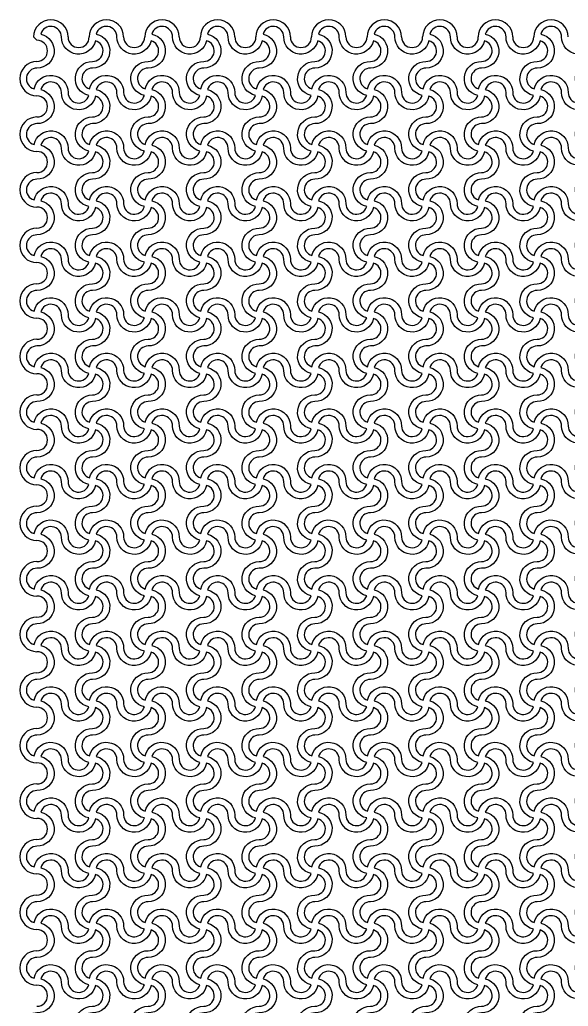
# Model space of a CAD drawing. Header units: millimetres. Extents: x 24 to 345, y 12 to 201.
# Drawn here: x 24.26 to 28.21, y 18.61 to 25.71 of the extents above; entities that cross this region are included whole.
import ezdxf

# ---------------------------------------------------------------- set-up
doc = ezdxf.new("R2010")
doc.units = ezdxf.units.MM
doc.header["$MEASUREMENT"] = 0
doc.layers.add('5th metal (rf+ground)', color=240, linetype='Continuous')

msp = doc.modelspace()

# ---------------------------------------------------------------- linework, layer by layer
at = {"layer": '5th metal (rf+ground)'}
msp.add_line((24.35943, 25.59057), (24.38343, 25.56657), dxfattribs=at)
for points in [[(24.80446, 25.5636, -0.8959788), (24.55943, 25.59057, 0.8687853), (24.41039, 25.6116, -0.8959788), (24.38343, 25.36657, 0.8687853), (24.36239, 25.21754, -0.8959788), (24.60743, 25.19057, 0.8687853), (24.75646, 25.16954, -0.8959788), (24.78343, 25.41457, 0.8687853)], [(25.20446, 25.5636, -0.8959788), (24.95943, 25.59057, 0.8687853), (24.81039, 25.6116, -0.8959788), (24.78343, 25.36657, 0.8687853), (24.76239, 25.21754, -0.8959788), (25.00743, 25.19057, 0.8687853), (25.15646, 25.16954, -0.8959788), (25.18343, 25.41457, 0.8687853)], [(25.60446, 25.5636, -0.8959788), (25.35943, 25.59057, 0.8687853), (25.21039, 25.6116, -0.8959788), (25.18343, 25.36657, 0.8687853), (25.16239, 25.21754, -0.8959788), (25.40743, 25.19057, 0.8687853), (25.55646, 25.16954, -0.8959788), (25.58343, 25.41457, 0.8687853)], [(26.00446, 25.5636, -0.8959788), (25.75943, 25.59057, 0.8687853), (25.61039, 25.6116, -0.8959788), (25.58343, 25.36657, 0.8687853), (25.56239, 25.21754, -0.8959788), (25.80743, 25.19057, 0.8687853), (25.95646, 25.16954, -0.8959788), (25.98343, 25.41457, 0.8687853)], [(26.40446, 25.5636, -0.8959788), (26.15943, 25.59057, 0.8687853), (26.01039, 25.6116, -0.8959788), (25.98343, 25.36657, 0.8687853), (25.96239, 25.21754, -0.8959788), (26.20743, 25.19057, 0.8687853), (26.35646, 25.16954, -0.8959788), (26.38343, 25.41457, 0.8687853)], [(26.80446, 25.5636, -0.8959788), (26.55943, 25.59057, 0.8687853), (26.41039, 25.6116, -0.8959788), (26.38343, 25.36657, 0.8687853), (26.36239, 25.21754, -0.8959788), (26.60743, 25.19057, 0.8687853), (26.75646, 25.16954, -0.8959788), (26.78343, 25.41457, 0.8687853)], [(27.20446, 25.5636, -0.8959788), (26.95943, 25.59057, 0.8687853), (26.81039, 25.6116, -0.8959788), (26.78343, 25.36657, 0.8687853), (26.76239, 25.21754, -0.8959788), (27.00743, 25.19057, 0.8687853), (27.15646, 25.16954, -0.8959788), (27.18343, 25.41457, 0.8687853)], [(27.60446, 25.5636, -0.8959788), (27.35943, 25.59057, 0.8687853), (27.21039, 25.6116, -0.8959788), (27.18343, 25.36657, 0.8687853), (27.16239, 25.21754, -0.8959788), (27.40743, 25.19057, 0.8687853), (27.55646, 25.16954, -0.8959788), (27.58343, 25.41457, 0.8687853)], [(28.00446, 25.5636, -0.8959788), (27.75943, 25.59057, 0.8687853), (27.61039, 25.6116, -0.8959788), (27.58343, 25.36657, 0.8687853), (27.56239, 25.21754, -0.8959788), (27.80743, 25.19057, 0.8687853), (27.95646, 25.16954, -0.8959788), (27.98343, 25.41457, 0.8687853)], [(28.40446, 25.5636, -0.8959788), (28.15943, 25.59057, 0.8687853), (28.01039, 25.6116, -0.8959788), (27.98343, 25.36657, 0.8687853), (27.96239, 25.21754, -0.8959788), (28.20743, 25.19057, 0.8687853), (28.35646, 25.16954, -0.8959788), (28.38343, 25.41457, 0.8687853)], [(24.80446, 25.1636, -0.8959788), (24.55943, 25.19057, 0.8687853), (24.41039, 25.2116, -0.8959788), (24.38343, 24.96657, 0.8687853), (24.36239, 24.81754, -0.8959788), (24.60743, 24.79057, 0.8687853), (24.75646, 24.76954, -0.8959788), (24.78343, 25.01457, 0.8687853)], [(25.20446, 25.1636, -0.8959788), (24.95943, 25.19057, 0.8687853), (24.81039, 25.2116, -0.8959788), (24.78343, 24.96657, 0.8687853), (24.76239, 24.81754, -0.8959788), (25.00743, 24.79057, 0.8687853), (25.15646, 24.76954, -0.8959788), (25.18343, 25.01457, 0.8687853)], [(25.60446, 25.1636, -0.8959788), (25.35943, 25.19057, 0.8687853), (25.21039, 25.2116, -0.8959788), (25.18343, 24.96657, 0.8687853), (25.16239, 24.81754, -0.8959788), (25.40743, 24.79057, 0.8687853), (25.55646, 24.76954, -0.8959788), (25.58343, 25.01457, 0.8687853)], [(26.00446, 25.1636, -0.8959788), (25.75943, 25.19057, 0.8687853), (25.61039, 25.2116, -0.8959788), (25.58343, 24.96657, 0.8687853), (25.56239, 24.81754, -0.8959788), (25.80743, 24.79057, 0.8687853), (25.95646, 24.76954, -0.8959788), (25.98343, 25.01457, 0.8687853)], [(26.40446, 25.1636, -0.8959788), (26.15943, 25.19057, 0.8687853), (26.01039, 25.2116, -0.8959788), (25.98343, 24.96657, 0.8687853), (25.96239, 24.81754, -0.8959788), (26.20743, 24.79057, 0.8687853), (26.35646, 24.76954, -0.8959788), (26.38343, 25.01457, 0.8687853)], [(26.80446, 25.1636, -0.8959788), (26.55943, 25.19057, 0.8687853), (26.41039, 25.2116, -0.8959788), (26.38343, 24.96657, 0.8687853), (26.36239, 24.81754, -0.8959788), (26.60743, 24.79057, 0.8687853), (26.75646, 24.76954, -0.8959788), (26.78343, 25.01457, 0.8687853)], [(27.20446, 25.1636, -0.8959788), (26.95943, 25.19057, 0.8687853), (26.81039, 25.2116, -0.8959788), (26.78343, 24.96657, 0.8687853), (26.76239, 24.81754, -0.8959788), (27.00743, 24.79057, 0.8687853), (27.15646, 24.76954, -0.8959788), (27.18343, 25.01457, 0.8687853)], [(27.60446, 25.1636, -0.8959788), (27.35943, 25.19057, 0.8687853), (27.21039, 25.2116, -0.8959788), (27.18343, 24.96657, 0.8687853), (27.16239, 24.81754, -0.8959788), (27.40743, 24.79057, 0.8687853), (27.55646, 24.76954, -0.8959788), (27.58343, 25.01457, 0.8687853)], [(28.00446, 25.1636, -0.8959788), (27.75943, 25.19057, 0.8687853), (27.61039, 25.2116, -0.8959788), (27.58343, 24.96657, 0.8687853), (27.56239, 24.81754, -0.8959788), (27.80743, 24.79057, 0.8687853), (27.95646, 24.76954, -0.8959788), (27.98343, 25.01457, 0.8687853)], [(28.40446, 25.1636, -0.8959788), (28.15943, 25.19057, 0.8687853), (28.01039, 25.2116, -0.8959788), (27.98343, 24.96657, 0.8687853), (27.96239, 24.81754, -0.8959788), (28.20743, 24.79057, 0.8687853), (28.35646, 24.76954, -0.8959788), (28.38343, 25.01457, 0.8687853)], [(24.80446, 24.7636, -0.8959788), (24.55943, 24.79057, 0.8687853), (24.41039, 24.8116, -0.8959788), (24.38343, 24.56657, 0.8687853), (24.36239, 24.41754, -0.8959788), (24.60743, 24.39057, 0.8687853), (24.75646, 24.36954, -0.8959788), (24.78343, 24.61457, 0.8687853)], [(25.20446, 24.7636, -0.8959788), (24.95943, 24.79057, 0.8687853), (24.81039, 24.8116, -0.8959788), (24.78343, 24.56657, 0.8687853), (24.76239, 24.41754, -0.8959788), (25.00743, 24.39057, 0.8687853), (25.15646, 24.36954, -0.8959788), (25.18343, 24.61457, 0.8687853)], [(25.60446, 24.7636, -0.8959788), (25.35943, 24.79057, 0.8687853), (25.21039, 24.8116, -0.8959788), (25.18343, 24.56657, 0.8687853), (25.16239, 24.41754, -0.8959788), (25.40743, 24.39057, 0.8687853), (25.55646, 24.36954, -0.8959788), (25.58343, 24.61457, 0.8687853)], [(26.00446, 24.7636, -0.8959788), (25.75943, 24.79057, 0.8687853), (25.61039, 24.8116, -0.8959788), (25.58343, 24.56657, 0.8687853), (25.56239, 24.41754, -0.8959788), (25.80743, 24.39057, 0.8687853), (25.95646, 24.36954, -0.8959788), (25.98343, 24.61457, 0.8687853)], [(26.40446, 24.7636, -0.8959788), (26.15943, 24.79057, 0.8687853), (26.01039, 24.8116, -0.8959788), (25.98343, 24.56657, 0.8687853), (25.96239, 24.41754, -0.8959788), (26.20743, 24.39057, 0.8687853), (26.35646, 24.36954, -0.8959788), (26.38343, 24.61457, 0.8687853)], [(26.80446, 24.7636, -0.8959788), (26.55943, 24.79057, 0.8687853), (26.41039, 24.8116, -0.8959788), (26.38343, 24.56657, 0.8687853), (26.36239, 24.41754, -0.8959788), (26.60743, 24.39057, 0.8687853), (26.75646, 24.36954, -0.8959788), (26.78343, 24.61457, 0.8687853)], [(27.20446, 24.7636, -0.8959788), (26.95943, 24.79057, 0.8687853), (26.81039, 24.8116, -0.8959788), (26.78343, 24.56657, 0.8687853), (26.76239, 24.41754, -0.8959788), (27.00743, 24.39057, 0.8687853), (27.15646, 24.36954, -0.8959788), (27.18343, 24.61457, 0.8687853)], [(27.60446, 24.7636, -0.8959788), (27.35943, 24.79057, 0.8687853), (27.21039, 24.8116, -0.8959788), (27.18343, 24.56657, 0.8687853), (27.16239, 24.41754, -0.8959788), (27.40743, 24.39057, 0.8687853), (27.55646, 24.36954, -0.8959788), (27.58343, 24.61457, 0.8687853)], [(28.00446, 24.7636, -0.8959788), (27.75943, 24.79057, 0.8687853), (27.61039, 24.8116, -0.8959788), (27.58343, 24.56657, 0.8687853), (27.56239, 24.41754, -0.8959788), (27.80743, 24.39057, 0.8687853), (27.95646, 24.36954, -0.8959788), (27.98343, 24.61457, 0.8687853)], [(28.40446, 24.7636, -0.8959788), (28.15943, 24.79057, 0.8687853), (28.01039, 24.8116, -0.8959788), (27.98343, 24.56657, 0.8687853), (27.96239, 24.41754, -0.8959788), (28.20743, 24.39057, 0.8687853), (28.35646, 24.36954, -0.8959788), (28.38343, 24.61457, 0.8687853)], [(24.80446, 24.3636, -0.8959788), (24.55943, 24.39057, 0.8687853), (24.41039, 24.4116, -0.8959788), (24.38343, 24.16657, 0.8687853), (24.36239, 24.01754, -0.8959788), (24.60743, 23.99057, 0.8687853), (24.75646, 23.96954, -0.8959788), (24.78343, 24.21457, 0.8687853)], [(25.20446, 24.3636, -0.8959788), (24.95943, 24.39057, 0.8687853), (24.81039, 24.4116, -0.8959788), (24.78343, 24.16657, 0.8687853), (24.76239, 24.01754, -0.8959788), (25.00743, 23.99057, 0.8687853), (25.15646, 23.96954, -0.8959788), (25.18343, 24.21457, 0.8687853)], [(25.60446, 24.3636, -0.8959788), (25.35943, 24.39057, 0.8687853), (25.21039, 24.4116, -0.8959788), (25.18343, 24.16657, 0.8687853), (25.16239, 24.01754, -0.8959788), (25.40743, 23.99057, 0.8687853), (25.55646, 23.96954, -0.8959788), (25.58343, 24.21457, 0.8687853)], [(26.00446, 24.3636, -0.8959788), (25.75943, 24.39057, 0.8687853), (25.61039, 24.4116, -0.8959788), (25.58343, 24.16657, 0.8687853), (25.56239, 24.01754, -0.8959788), (25.80743, 23.99057, 0.8687853), (25.95646, 23.96954, -0.8959788), (25.98343, 24.21457, 0.8687853)], [(26.40446, 24.3636, -0.8959788), (26.15943, 24.39057, 0.8687853), (26.01039, 24.4116, -0.8959788), (25.98343, 24.16657, 0.8687853), (25.96239, 24.01754, -0.8959788), (26.20743, 23.99057, 0.8687853), (26.35646, 23.96954, -0.8959788), (26.38343, 24.21457, 0.8687853)], [(26.80446, 24.3636, -0.8959788), (26.55943, 24.39057, 0.8687853), (26.41039, 24.4116, -0.8959788), (26.38343, 24.16657, 0.8687853), (26.36239, 24.01754, -0.8959788), (26.60743, 23.99057, 0.8687853), (26.75646, 23.96954, -0.8959788), (26.78343, 24.21457, 0.8687853)], [(27.20446, 24.3636, -0.8959788), (26.95943, 24.39057, 0.8687853), (26.81039, 24.4116, -0.8959788), (26.78343, 24.16657, 0.8687853), (26.76239, 24.01754, -0.8959788), (27.00743, 23.99057, 0.8687853), (27.15646, 23.96954, -0.8959788), (27.18343, 24.21457, 0.8687853)], [(27.60446, 24.3636, -0.8959788), (27.35943, 24.39057, 0.8687853), (27.21039, 24.4116, -0.8959788), (27.18343, 24.16657, 0.8687853), (27.16239, 24.01754, -0.8959788), (27.40743, 23.99057, 0.8687853), (27.55646, 23.96954, -0.8959788), (27.58343, 24.21457, 0.8687853)], [(28.00446, 24.3636, -0.8959788), (27.75943, 24.39057, 0.8687853), (27.61039, 24.4116, -0.8959788), (27.58343, 24.16657, 0.8687853), (27.56239, 24.01754, -0.8959788), (27.80743, 23.99057, 0.8687853), (27.95646, 23.96954, -0.8959788), (27.98343, 24.21457, 0.8687853)], [(28.40446, 24.3636, -0.8959788), (28.15943, 24.39057, 0.8687853), (28.01039, 24.4116, -0.8959788), (27.98343, 24.16657, 0.8687853), (27.96239, 24.01754, -0.8959788), (28.20743, 23.99057, 0.8687853), (28.35646, 23.96954, -0.8959788), (28.38343, 24.21457, 0.8687853)], [(24.80446, 23.9636, -0.8959788), (24.55943, 23.99057, 0.8687853), (24.41039, 24.0116, -0.8959788), (24.38343, 23.76657, 0.8687853), (24.36239, 23.61754, -0.8959788), (24.60743, 23.59057, 0.8687853), (24.75646, 23.56954, -0.8959788), (24.78343, 23.81457, 0.8687853)], [(25.20446, 23.9636, -0.8959788), (24.95943, 23.99057, 0.8687853), (24.81039, 24.0116, -0.8959788), (24.78343, 23.76657, 0.8687853), (24.76239, 23.61754, -0.8959788), (25.00743, 23.59057, 0.8687853), (25.15646, 23.56954, -0.8959788), (25.18343, 23.81457, 0.8687853)], [(25.60446, 23.9636, -0.8959788), (25.35943, 23.99057, 0.8687853), (25.21039, 24.0116, -0.8959788), (25.18343, 23.76657, 0.8687853), (25.16239, 23.61754, -0.8959788), (25.40743, 23.59057, 0.8687853), (25.55646, 23.56954, -0.8959788), (25.58343, 23.81457, 0.8687853)], [(26.00446, 23.9636, -0.8959788), (25.75943, 23.99057, 0.8687853), (25.61039, 24.0116, -0.8959788), (25.58343, 23.76657, 0.8687853), (25.56239, 23.61754, -0.8959788), (25.80743, 23.59057, 0.8687853), (25.95646, 23.56954, -0.8959788), (25.98343, 23.81457, 0.8687853)], [(26.40446, 23.9636, -0.8959788), (26.15943, 23.99057, 0.8687853), (26.01039, 24.0116, -0.8959788), (25.98343, 23.76657, 0.8687853), (25.96239, 23.61754, -0.8959788), (26.20743, 23.59057, 0.8687853), (26.35646, 23.56954, -0.8959788), (26.38343, 23.81457, 0.8687853)], [(26.80446, 23.9636, -0.8959788), (26.55943, 23.99057, 0.8687853), (26.41039, 24.0116, -0.8959788), (26.38343, 23.76657, 0.8687853), (26.36239, 23.61754, -0.8959788), (26.60743, 23.59057, 0.8687853), (26.75646, 23.56954, -0.8959788), (26.78343, 23.81457, 0.8687853)], [(27.20446, 23.9636, -0.8959788), (26.95943, 23.99057, 0.8687853), (26.81039, 24.0116, -0.8959788), (26.78343, 23.76657, 0.8687853), (26.76239, 23.61754, -0.8959788), (27.00743, 23.59057, 0.8687853), (27.15646, 23.56954, -0.8959788), (27.18343, 23.81457, 0.8687853)], [(27.60446, 23.9636, -0.8959788), (27.35943, 23.99057, 0.8687853), (27.21039, 24.0116, -0.8959788), (27.18343, 23.76657, 0.8687853), (27.16239, 23.61754, -0.8959788), (27.40743, 23.59057, 0.8687853), (27.55646, 23.56954, -0.8959788), (27.58343, 23.81457, 0.8687853)], [(28.00446, 23.9636, -0.8959788), (27.75943, 23.99057, 0.8687853), (27.61039, 24.0116, -0.8959788), (27.58343, 23.76657, 0.8687853), (27.56239, 23.61754, -0.8959788), (27.80743, 23.59057, 0.8687853), (27.95646, 23.56954, -0.8959788), (27.98343, 23.81457, 0.8687853)], [(28.40446, 23.9636, -0.8959788), (28.15943, 23.99057, 0.8687853), (28.01039, 24.0116, -0.8959788), (27.98343, 23.76657, 0.8687853), (27.96239, 23.61754, -0.8959788), (28.20743, 23.59057, 0.8687853), (28.35646, 23.56954, -0.8959788), (28.38343, 23.81457, 0.8687853)], [(24.80446, 23.5636, -0.8959788), (24.55943, 23.59057, 0.8687853), (24.41039, 23.6116, -0.8959788), (24.38343, 23.36657, 0.8687853), (24.36239, 23.21754, -0.8959788), (24.60743, 23.19057, 0.8687853), (24.75646, 23.16954, -0.8959788), (24.78343, 23.41457, 0.8687853)], [(25.20446, 23.5636, -0.8959788), (24.95943, 23.59057, 0.8687853), (24.81039, 23.6116, -0.8959788), (24.78343, 23.36657, 0.8687853), (24.76239, 23.21754, -0.8959788), (25.00743, 23.19057, 0.8687853), (25.15646, 23.16954, -0.8959788), (25.18343, 23.41457, 0.8687853)], [(25.60446, 23.5636, -0.8959788), (25.35943, 23.59057, 0.8687853), (25.21039, 23.6116, -0.8959788), (25.18343, 23.36657, 0.8687853), (25.16239, 23.21754, -0.8959788), (25.40743, 23.19057, 0.8687853), (25.55646, 23.16954, -0.8959788), (25.58343, 23.41457, 0.8687853)], [(26.00446, 23.5636, -0.8959788), (25.75943, 23.59057, 0.8687853), (25.61039, 23.6116, -0.8959788), (25.58343, 23.36657, 0.8687853), (25.56239, 23.21754, -0.8959788), (25.80743, 23.19057, 0.8687853), (25.95646, 23.16954, -0.8959788), (25.98343, 23.41457, 0.8687853)], [(26.40446, 23.5636, -0.8959788), (26.15943, 23.59057, 0.8687853), (26.01039, 23.6116, -0.8959788), (25.98343, 23.36657, 0.8687853), (25.96239, 23.21754, -0.8959788), (26.20743, 23.19057, 0.8687853), (26.35646, 23.16954, -0.8959788), (26.38343, 23.41457, 0.8687853)], [(26.80446, 23.5636, -0.8959788), (26.55943, 23.59057, 0.8687853), (26.41039, 23.6116, -0.8959788), (26.38343, 23.36657, 0.8687853), (26.36239, 23.21754, -0.8959788), (26.60743, 23.19057, 0.8687853), (26.75646, 23.16954, -0.8959788), (26.78343, 23.41457, 0.8687853)], [(27.20446, 23.5636, -0.8959788), (26.95943, 23.59057, 0.8687853), (26.81039, 23.6116, -0.8959788), (26.78343, 23.36657, 0.8687853), (26.76239, 23.21754, -0.8959788), (27.00743, 23.19057, 0.8687853), (27.15646, 23.16954, -0.8959788), (27.18343, 23.41457, 0.8687853)], [(27.60446, 23.5636, -0.8959788), (27.35943, 23.59057, 0.8687853), (27.21039, 23.6116, -0.8959788), (27.18343, 23.36657, 0.8687853), (27.16239, 23.21754, -0.8959788), (27.40743, 23.19057, 0.8687853), (27.55646, 23.16954, -0.8959788), (27.58343, 23.41457, 0.8687853)], [(28.00446, 23.5636, -0.8959788), (27.75943, 23.59057, 0.8687853), (27.61039, 23.6116, -0.8959788), (27.58343, 23.36657, 0.8687853), (27.56239, 23.21754, -0.8959788), (27.80743, 23.19057, 0.8687853), (27.95646, 23.16954, -0.8959788), (27.98343, 23.41457, 0.8687853)], [(28.40446, 23.5636, -0.8959788), (28.15943, 23.59057, 0.8687853), (28.01039, 23.6116, -0.8959788), (27.98343, 23.36657, 0.8687853), (27.96239, 23.21754, -0.8959788), (28.20743, 23.19057, 0.8687853), (28.35646, 23.16954, -0.8959788), (28.38343, 23.41457, 0.8687853)], [(24.80446, 23.1636, -0.8959788), (24.55943, 23.19057, 0.8687853), (24.41039, 23.2116, -0.8959788), (24.38343, 22.96657, 0.8687853), (24.36239, 22.81754, -0.8959788), (24.60743, 22.79057, 0.8687853), (24.75646, 22.76954, -0.8959788), (24.78343, 23.01457, 0.8687853)], [(25.20446, 23.1636, -0.8959788), (24.95943, 23.19057, 0.8687853), (24.81039, 23.2116, -0.8959788), (24.78343, 22.96657, 0.8687853), (24.76239, 22.81754, -0.8959788), (25.00743, 22.79057, 0.8687853), (25.15646, 22.76954, -0.8959788), (25.18343, 23.01457, 0.8687853)], [(25.60446, 23.1636, -0.8959788), (25.35943, 23.19057, 0.8687853), (25.21039, 23.2116, -0.8959788), (25.18343, 22.96657, 0.8687853), (25.16239, 22.81754, -0.8959788), (25.40743, 22.79057, 0.8687853), (25.55646, 22.76954, -0.8959788), (25.58343, 23.01457, 0.8687853)], [(26.00446, 23.1636, -0.8959788), (25.75943, 23.19057, 0.8687853), (25.61039, 23.2116, -0.8959788), (25.58343, 22.96657, 0.8687853), (25.56239, 22.81754, -0.8959788), (25.80743, 22.79057, 0.8687853), (25.95646, 22.76954, -0.8959788), (25.98343, 23.01457, 0.8687853)], [(26.40446, 23.1636, -0.8959788), (26.15943, 23.19057, 0.8687853), (26.01039, 23.2116, -0.8959788), (25.98343, 22.96657, 0.8687853), (25.96239, 22.81754, -0.8959788), (26.20743, 22.79057, 0.8687853), (26.35646, 22.76954, -0.8959788), (26.38343, 23.01457, 0.8687853)], [(26.80446, 23.1636, -0.8959788), (26.55943, 23.19057, 0.8687853), (26.41039, 23.2116, -0.8959788), (26.38343, 22.96657, 0.8687853), (26.36239, 22.81754, -0.8959788), (26.60743, 22.79057, 0.8687853), (26.75646, 22.76954, -0.8959788), (26.78343, 23.01457, 0.8687853)], [(27.20446, 23.1636, -0.8959788), (26.95943, 23.19057, 0.8687853), (26.81039, 23.2116, -0.8959788), (26.78343, 22.96657, 0.8687853), (26.76239, 22.81754, -0.8959788), (27.00743, 22.79057, 0.8687853), (27.15646, 22.76954, -0.8959788), (27.18343, 23.01457, 0.8687853)], [(27.60446, 23.1636, -0.8959788), (27.35943, 23.19057, 0.8687853), (27.21039, 23.2116, -0.8959788), (27.18343, 22.96657, 0.8687853), (27.16239, 22.81754, -0.8959788), (27.40743, 22.79057, 0.8687853), (27.55646, 22.76954, -0.8959788), (27.58343, 23.01457, 0.8687853)], [(28.00446, 23.1636, -0.8959788), (27.75943, 23.19057, 0.8687853), (27.61039, 23.2116, -0.8959788), (27.58343, 22.96657, 0.8687853), (27.56239, 22.81754, -0.8959788), (27.80743, 22.79057, 0.8687853), (27.95646, 22.76954, -0.8959788), (27.98343, 23.01457, 0.8687853)], [(28.40446, 23.1636, -0.8959788), (28.15943, 23.19057, 0.8687853), (28.01039, 23.2116, -0.8959788), (27.98343, 22.96657, 0.8687853), (27.96239, 22.81754, -0.8959788), (28.20743, 22.79057, 0.8687853), (28.35646, 22.76954, -0.8959788), (28.38343, 23.01457, 0.8687853)], [(24.80446, 22.7636, -0.8959788), (24.55943, 22.79057, 0.8687853), (24.41039, 22.8116, -0.8959788), (24.38343, 22.56657, 0.8687853), (24.36239, 22.41754, -0.8959788), (24.60743, 22.39057, 0.8687853), (24.75646, 22.36954, -0.8959788), (24.78343, 22.61457, 0.8687853)], [(25.20446, 22.7636, -0.8959788), (24.95943, 22.79057, 0.8687853), (24.81039, 22.8116, -0.8959788), (24.78343, 22.56657, 0.8687853), (24.76239, 22.41754, -0.8959788), (25.00743, 22.39057, 0.8687853), (25.15646, 22.36954, -0.8959788), (25.18343, 22.61457, 0.8687853)], [(25.60446, 22.7636, -0.8959788), (25.35943, 22.79057, 0.8687853), (25.21039, 22.8116, -0.8959788), (25.18343, 22.56657, 0.8687853), (25.16239, 22.41754, -0.8959788), (25.40743, 22.39057, 0.8687853), (25.55646, 22.36954, -0.8959788), (25.58343, 22.61457, 0.8687853)], [(26.00446, 22.7636, -0.8959788), (25.75943, 22.79057, 0.8687853), (25.61039, 22.8116, -0.8959788), (25.58343, 22.56657, 0.8687853), (25.56239, 22.41754, -0.8959788), (25.80743, 22.39057, 0.8687853), (25.95646, 22.36954, -0.8959788), (25.98343, 22.61457, 0.8687853)], [(26.40446, 22.7636, -0.8959788), (26.15943, 22.79057, 0.8687853), (26.01039, 22.8116, -0.8959788), (25.98343, 22.56657, 0.8687853), (25.96239, 22.41754, -0.8959788), (26.20743, 22.39057, 0.8687853), (26.35646, 22.36954, -0.8959788), (26.38343, 22.61457, 0.8687853)], [(26.80446, 22.7636, -0.8959788), (26.55943, 22.79057, 0.8687853), (26.41039, 22.8116, -0.8959788), (26.38343, 22.56657, 0.8687853), (26.36239, 22.41754, -0.8959788), (26.60743, 22.39057, 0.8687853), (26.75646, 22.36954, -0.8959788), (26.78343, 22.61457, 0.8687853)], [(27.20446, 22.7636, -0.8959788), (26.95943, 22.79057, 0.8687853), (26.81039, 22.8116, -0.8959788), (26.78343, 22.56657, 0.8687853), (26.76239, 22.41754, -0.8959788), (27.00743, 22.39057, 0.8687853), (27.15646, 22.36954, -0.8959788), (27.18343, 22.61457, 0.8687853)], [(27.60446, 22.7636, -0.8959788), (27.35943, 22.79057, 0.8687853), (27.21039, 22.8116, -0.8959788), (27.18343, 22.56657, 0.8687853), (27.16239, 22.41754, -0.8959788), (27.40743, 22.39057, 0.8687853), (27.55646, 22.36954, -0.8959788), (27.58343, 22.61457, 0.8687853)], [(28.00446, 22.7636, -0.8959788), (27.75943, 22.79057, 0.8687853), (27.61039, 22.8116, -0.8959788), (27.58343, 22.56657, 0.8687853), (27.56239, 22.41754, -0.8959788), (27.80743, 22.39057, 0.8687853), (27.95646, 22.36954, -0.8959788), (27.98343, 22.61457, 0.8687853)], [(28.40446, 22.7636, -0.8959788), (28.15943, 22.79057, 0.8687853), (28.01039, 22.8116, -0.8959788), (27.98343, 22.56657, 0.8687853), (27.96239, 22.41754, -0.8959788), (28.20743, 22.39057, 0.8687853), (28.35646, 22.36954, -0.8959788), (28.38343, 22.61457, 0.8687853)], [(24.80446, 22.3636, -0.8959788), (24.55943, 22.39057, 0.8687853), (24.41039, 22.4116, -0.8959788), (24.38343, 22.16657, 0.8687853), (24.36239, 22.01754, -0.8959788), (24.60743, 21.99057, 0.8687853), (24.75646, 21.96954, -0.8959788), (24.78343, 22.21457, 0.8687853)], [(25.20446, 22.3636, -0.8959788), (24.95943, 22.39057, 0.8687853), (24.81039, 22.4116, -0.8959788), (24.78343, 22.16657, 0.8687853), (24.76239, 22.01754, -0.8959788), (25.00743, 21.99057, 0.8687853), (25.15646, 21.96954, -0.8959788), (25.18343, 22.21457, 0.8687853)], [(25.60446, 22.3636, -0.8959788), (25.35943, 22.39057, 0.8687853), (25.21039, 22.4116, -0.8959788), (25.18343, 22.16657, 0.8687853), (25.16239, 22.01754, -0.8959788), (25.40743, 21.99057, 0.8687853), (25.55646, 21.96954, -0.8959788), (25.58343, 22.21457, 0.8687853)], [(26.00446, 22.3636, -0.8959788), (25.75943, 22.39057, 0.8687853), (25.61039, 22.4116, -0.8959788), (25.58343, 22.16657, 0.8687853), (25.56239, 22.01754, -0.8959788), (25.80743, 21.99057, 0.8687853), (25.95646, 21.96954, -0.8959788), (25.98343, 22.21457, 0.8687853)], [(26.40446, 22.3636, -0.8959788), (26.15943, 22.39057, 0.8687853), (26.01039, 22.4116, -0.8959788), (25.98343, 22.16657, 0.8687853), (25.96239, 22.01754, -0.8959788), (26.20743, 21.99057, 0.8687853), (26.35646, 21.96954, -0.8959788), (26.38343, 22.21457, 0.8687853)], [(26.80446, 22.3636, -0.8959788), (26.55943, 22.39057, 0.8687853), (26.41039, 22.4116, -0.8959788), (26.38343, 22.16657, 0.8687853), (26.36239, 22.01754, -0.8959788), (26.60743, 21.99057, 0.8687853), (26.75646, 21.96954, -0.8959788), (26.78343, 22.21457, 0.8687853)], [(27.20446, 22.3636, -0.8959788), (26.95943, 22.39057, 0.8687853), (26.81039, 22.4116, -0.8959788), (26.78343, 22.16657, 0.8687853), (26.76239, 22.01754, -0.8959788), (27.00743, 21.99057, 0.8687853), (27.15646, 21.96954, -0.8959788), (27.18343, 22.21457, 0.8687853)], [(27.60446, 22.3636, -0.8959788), (27.35943, 22.39057, 0.8687853), (27.21039, 22.4116, -0.8959788), (27.18343, 22.16657, 0.8687853), (27.16239, 22.01754, -0.8959788), (27.40743, 21.99057, 0.8687853), (27.55646, 21.96954, -0.8959788), (27.58343, 22.21457, 0.8687853)], [(28.00446, 22.3636, -0.8959788), (27.75943, 22.39057, 0.8687853), (27.61039, 22.4116, -0.8959788), (27.58343, 22.16657, 0.8687853), (27.56239, 22.01754, -0.8959788), (27.80743, 21.99057, 0.8687853), (27.95646, 21.96954, -0.8959788), (27.98343, 22.21457, 0.8687853)], [(28.40446, 22.3636, -0.8959788), (28.15943, 22.39057, 0.8687853), (28.01039, 22.4116, -0.8959788), (27.98343, 22.16657, 0.8687853), (27.96239, 22.01754, -0.8959788), (28.20743, 21.99057, 0.8687853), (28.35646, 21.96954, -0.8959788), (28.38343, 22.21457, 0.8687853)], [(24.80446, 21.9636, -0.8959788), (24.55943, 21.99057, 0.8687853), (24.41039, 22.0116, -0.8959788), (24.38343, 21.76657, 0.8687853), (24.36239, 21.61754, -0.8959788), (24.60743, 21.59057, 0.8687853), (24.75646, 21.56954, -0.8959788), (24.78343, 21.81457, 0.8687853)], [(25.20446, 21.9636, -0.8959788), (24.95943, 21.99057, 0.8687853), (24.81039, 22.0116, -0.8959788), (24.78343, 21.76657, 0.8687853), (24.76239, 21.61754, -0.8959788), (25.00743, 21.59057, 0.8687853), (25.15646, 21.56954, -0.8959788), (25.18343, 21.81457, 0.8687853)], [(25.60446, 21.9636, -0.8959788), (25.35943, 21.99057, 0.8687853), (25.21039, 22.0116, -0.8959788), (25.18343, 21.76657, 0.8687853), (25.16239, 21.61754, -0.8959788), (25.40743, 21.59057, 0.8687853), (25.55646, 21.56954, -0.8959788), (25.58343, 21.81457, 0.8687853)], [(26.00446, 21.9636, -0.8959788), (25.75943, 21.99057, 0.8687853), (25.61039, 22.0116, -0.8959788), (25.58343, 21.76657, 0.8687853), (25.56239, 21.61754, -0.8959788), (25.80743, 21.59057, 0.8687853), (25.95646, 21.56954, -0.8959788), (25.98343, 21.81457, 0.8687853)], [(26.40446, 21.9636, -0.8959788), (26.15943, 21.99057, 0.8687853), (26.01039, 22.0116, -0.8959788), (25.98343, 21.76657, 0.8687853), (25.96239, 21.61754, -0.8959788), (26.20743, 21.59057, 0.8687853), (26.35646, 21.56954, -0.8959788), (26.38343, 21.81457, 0.8687853)], [(26.80446, 21.9636, -0.8959788), (26.55943, 21.99057, 0.8687853), (26.41039, 22.0116, -0.8959788), (26.38343, 21.76657, 0.8687853), (26.36239, 21.61754, -0.8959788), (26.60743, 21.59057, 0.8687853), (26.75646, 21.56954, -0.8959788), (26.78343, 21.81457, 0.8687853)], [(27.20446, 21.9636, -0.8959788), (26.95943, 21.99057, 0.8687853), (26.81039, 22.0116, -0.8959788), (26.78343, 21.76657, 0.8687853), (26.76239, 21.61754, -0.8959788), (27.00743, 21.59057, 0.8687853), (27.15646, 21.56954, -0.8959788), (27.18343, 21.81457, 0.8687853)], [(27.60446, 21.9636, -0.8959788), (27.35943, 21.99057, 0.8687853), (27.21039, 22.0116, -0.8959788), (27.18343, 21.76657, 0.8687853), (27.16239, 21.61754, -0.8959788), (27.40743, 21.59057, 0.8687853), (27.55646, 21.56954, -0.8959788), (27.58343, 21.81457, 0.8687853)], [(28.00446, 21.9636, -0.8959788), (27.75943, 21.99057, 0.8687853), (27.61039, 22.0116, -0.8959788), (27.58343, 21.76657, 0.8687853), (27.56239, 21.61754, -0.8959788), (27.80743, 21.59057, 0.8687853), (27.95646, 21.56954, -0.8959788), (27.98343, 21.81457, 0.8687853)], [(28.40446, 21.9636, -0.8959788), (28.15943, 21.99057, 0.8687853), (28.01039, 22.0116, -0.8959788), (27.98343, 21.76657, 0.8687853), (27.96239, 21.61754, -0.8959788), (28.20743, 21.59057, 0.8687853), (28.35646, 21.56954, -0.8959788), (28.38343, 21.81457, 0.8687853)], [(24.80446, 21.5636, -0.8959788), (24.55943, 21.59057, 0.8687853), (24.41039, 21.6116, -0.8959788), (24.38343, 21.36657, 0.8687853), (24.36239, 21.21754, -0.8959788), (24.60743, 21.19057, 0.8687853), (24.75646, 21.16954, -0.8959788), (24.78343, 21.41457, 0.8687853)], [(25.20446, 21.5636, -0.8959788), (24.95943, 21.59057, 0.8687853), (24.81039, 21.6116, -0.8959788), (24.78343, 21.36657, 0.8687853), (24.76239, 21.21754, -0.8959788), (25.00743, 21.19057, 0.8687853), (25.15646, 21.16954, -0.8959788), (25.18343, 21.41457, 0.8687853)], [(25.60446, 21.5636, -0.8959788), (25.35943, 21.59057, 0.8687853), (25.21039, 21.6116, -0.8959788), (25.18343, 21.36657, 0.8687853), (25.16239, 21.21754, -0.8959788), (25.40743, 21.19057, 0.8687853), (25.55646, 21.16954, -0.8959788), (25.58343, 21.41457, 0.8687853)], [(26.00446, 21.5636, -0.8959788), (25.75943, 21.59057, 0.8687853), (25.61039, 21.6116, -0.8959788), (25.58343, 21.36657, 0.8687853), (25.56239, 21.21754, -0.8959788), (25.80743, 21.19057, 0.8687853), (25.95646, 21.16954, -0.8959788), (25.98343, 21.41457, 0.8687853)], [(26.40446, 21.5636, -0.8959788), (26.15943, 21.59057, 0.8687853), (26.01039, 21.6116, -0.8959788), (25.98343, 21.36657, 0.8687853), (25.96239, 21.21754, -0.8959788), (26.20743, 21.19057, 0.8687853), (26.35646, 21.16954, -0.8959788), (26.38343, 21.41457, 0.8687853)], [(26.80446, 21.5636, -0.8959788), (26.55943, 21.59057, 0.8687853), (26.41039, 21.6116, -0.8959788), (26.38343, 21.36657, 0.8687853), (26.36239, 21.21754, -0.8959788), (26.60743, 21.19057, 0.8687853), (26.75646, 21.16954, -0.8959788), (26.78343, 21.41457, 0.8687853)], [(27.20446, 21.5636, -0.8959788), (26.95943, 21.59057, 0.8687853), (26.81039, 21.6116, -0.8959788), (26.78343, 21.36657, 0.8687853), (26.76239, 21.21754, -0.8959788), (27.00743, 21.19057, 0.8687853), (27.15646, 21.16954, -0.8959788), (27.18343, 21.41457, 0.8687853)], [(27.60446, 21.5636, -0.8959788), (27.35943, 21.59057, 0.8687853), (27.21039, 21.6116, -0.8959788), (27.18343, 21.36657, 0.8687853), (27.16239, 21.21754, -0.8959788), (27.40743, 21.19057, 0.8687853), (27.55646, 21.16954, -0.8959788), (27.58343, 21.41457, 0.8687853)], [(28.00446, 21.5636, -0.8959788), (27.75943, 21.59057, 0.8687853), (27.61039, 21.6116, -0.8959788), (27.58343, 21.36657, 0.8687853), (27.56239, 21.21754, -0.8959788), (27.80743, 21.19057, 0.8687853), (27.95646, 21.16954, -0.8959788), (27.98343, 21.41457, 0.8687853)], [(28.40446, 21.5636, -0.8959788), (28.15943, 21.59057, 0.8687853), (28.01039, 21.6116, -0.8959788), (27.98343, 21.36657, 0.8687853), (27.96239, 21.21754, -0.8959788), (28.20743, 21.19057, 0.8687853), (28.35646, 21.16954, -0.8959788), (28.38343, 21.41457, 0.8687853)], [(24.80446, 21.1636, -0.8959788), (24.55943, 21.19057, 0.8687853), (24.41039, 21.2116, -0.8959788), (24.38343, 20.96657, 0.8687853), (24.36239, 20.81754, -0.8959788), (24.60743, 20.79057, 0.8687853), (24.75646, 20.76954, -0.8959788), (24.78343, 21.01457, 0.8687853)], [(25.20446, 21.1636, -0.8959788), (24.95943, 21.19057, 0.8687853), (24.81039, 21.2116, -0.8959788), (24.78343, 20.96657, 0.8687853), (24.76239, 20.81754, -0.8959788), (25.00743, 20.79057, 0.8687853), (25.15646, 20.76954, -0.8959788), (25.18343, 21.01457, 0.8687853)], [(25.60446, 21.1636, -0.8959788), (25.35943, 21.19057, 0.8687853), (25.21039, 21.2116, -0.8959788), (25.18343, 20.96657, 0.8687853), (25.16239, 20.81754, -0.8959788), (25.40743, 20.79057, 0.8687853), (25.55646, 20.76954, -0.8959788), (25.58343, 21.01457, 0.8687853)], [(26.00446, 21.1636, -0.8959788), (25.75943, 21.19057, 0.8687853), (25.61039, 21.2116, -0.8959788), (25.58343, 20.96657, 0.8687853), (25.56239, 20.81754, -0.8959788), (25.80743, 20.79057, 0.8687853), (25.95646, 20.76954, -0.8959788), (25.98343, 21.01457, 0.8687853)], [(26.40446, 21.1636, -0.8959788), (26.15943, 21.19057, 0.8687853), (26.01039, 21.2116, -0.8959788), (25.98343, 20.96657, 0.8687853), (25.96239, 20.81754, -0.8959788), (26.20743, 20.79057, 0.8687853), (26.35646, 20.76954, -0.8959788), (26.38343, 21.01457, 0.8687853)], [(26.80446, 21.1636, -0.8959788), (26.55943, 21.19057, 0.8687853), (26.41039, 21.2116, -0.8959788), (26.38343, 20.96657, 0.8687853), (26.36239, 20.81754, -0.8959788), (26.60743, 20.79057, 0.8687853), (26.75646, 20.76954, -0.8959788), (26.78343, 21.01457, 0.8687853)], [(27.20446, 21.1636, -0.8959788), (26.95943, 21.19057, 0.8687853), (26.81039, 21.2116, -0.8959788), (26.78343, 20.96657, 0.8687853), (26.76239, 20.81754, -0.8959788), (27.00743, 20.79057, 0.8687853), (27.15646, 20.76954, -0.8959788), (27.18343, 21.01457, 0.8687853)], [(27.60446, 21.1636, -0.8959788), (27.35943, 21.19057, 0.8687853), (27.21039, 21.2116, -0.8959788), (27.18343, 20.96657, 0.8687853), (27.16239, 20.81754, -0.8959788), (27.40743, 20.79057, 0.8687853), (27.55646, 20.76954, -0.8959788), (27.58343, 21.01457, 0.8687853)], [(28.00446, 21.1636, -0.8959788), (27.75943, 21.19057, 0.8687853), (27.61039, 21.2116, -0.8959788), (27.58343, 20.96657, 0.8687853), (27.56239, 20.81754, -0.8959788), (27.80743, 20.79057, 0.8687853), (27.95646, 20.76954, -0.8959788), (27.98343, 21.01457, 0.8687853)], [(28.40446, 21.1636, -0.8959788), (28.15943, 21.19057, 0.8687853), (28.01039, 21.2116, -0.8959788), (27.98343, 20.96657, 0.8687853), (27.96239, 20.81754, -0.8959788), (28.20743, 20.79057, 0.8687853), (28.35646, 20.76954, -0.8959788), (28.38343, 21.01457, 0.8687853)], [(24.80446, 20.7636, -0.8959788), (24.55943, 20.79057, 0.8687853), (24.41039, 20.8116, -0.8959788), (24.38343, 20.56657, 0.8687853), (24.36239, 20.41754, -0.8959788), (24.60743, 20.39057, 0.8687853), (24.75646, 20.36954, -0.8959788), (24.78343, 20.61457, 0.8687853)], [(25.20446, 20.7636, -0.8959788), (24.95943, 20.79057, 0.8687853), (24.81039, 20.8116, -0.8959788), (24.78343, 20.56657, 0.8687853), (24.76239, 20.41754, -0.8959788), (25.00743, 20.39057, 0.8687853), (25.15646, 20.36954, -0.8959788), (25.18343, 20.61457, 0.8687853)], [(25.60446, 20.7636, -0.8959788), (25.35943, 20.79057, 0.8687853), (25.21039, 20.8116, -0.8959788), (25.18343, 20.56657, 0.8687853), (25.16239, 20.41754, -0.8959788), (25.40743, 20.39057, 0.8687853), (25.55646, 20.36954, -0.8959788), (25.58343, 20.61457, 0.8687853)], [(26.00446, 20.7636, -0.8959788), (25.75943, 20.79057, 0.8687853), (25.61039, 20.8116, -0.8959788), (25.58343, 20.56657, 0.8687853), (25.56239, 20.41754, -0.8959788), (25.80743, 20.39057, 0.8687853), (25.95646, 20.36954, -0.8959788), (25.98343, 20.61457, 0.8687853)], [(26.40446, 20.7636, -0.8959788), (26.15943, 20.79057, 0.8687853), (26.01039, 20.8116, -0.8959788), (25.98343, 20.56657, 0.8687853), (25.96239, 20.41754, -0.8959788), (26.20743, 20.39057, 0.8687853), (26.35646, 20.36954, -0.8959788), (26.38343, 20.61457, 0.8687853)], [(26.80446, 20.7636, -0.8959788), (26.55943, 20.79057, 0.8687853), (26.41039, 20.8116, -0.8959788), (26.38343, 20.56657, 0.8687853), (26.36239, 20.41754, -0.8959788), (26.60743, 20.39057, 0.8687853), (26.75646, 20.36954, -0.8959788), (26.78343, 20.61457, 0.8687853)], [(27.20446, 20.7636, -0.8959788), (26.95943, 20.79057, 0.8687853), (26.81039, 20.8116, -0.8959788), (26.78343, 20.56657, 0.8687853), (26.76239, 20.41754, -0.8959788), (27.00743, 20.39057, 0.8687853), (27.15646, 20.36954, -0.8959788), (27.18343, 20.61457, 0.8687853)], [(27.60446, 20.7636, -0.8959788), (27.35943, 20.79057, 0.8687853), (27.21039, 20.8116, -0.8959788), (27.18343, 20.56657, 0.8687853), (27.16239, 20.41754, -0.8959788), (27.40743, 20.39057, 0.8687853), (27.55646, 20.36954, -0.8959788), (27.58343, 20.61457, 0.8687853)], [(28.00446, 20.7636, -0.8959788), (27.75943, 20.79057, 0.8687853), (27.61039, 20.8116, -0.8959788), (27.58343, 20.56657, 0.8687853), (27.56239, 20.41754, -0.8959788), (27.80743, 20.39057, 0.8687853), (27.95646, 20.36954, -0.8959788), (27.98343, 20.61457, 0.8687853)], [(28.40446, 20.7636, -0.8959788), (28.15943, 20.79057, 0.8687853), (28.01039, 20.8116, -0.8959788), (27.98343, 20.56657, 0.8687853), (27.96239, 20.41754, -0.8959788), (28.20743, 20.39057, 0.8687853), (28.35646, 20.36954, -0.8959788), (28.38343, 20.61457, 0.8687853)], [(24.80446, 20.3636, -0.8959788), (24.55943, 20.39057, 0.8687853), (24.41039, 20.4116, -0.8959788), (24.38343, 20.16657, 0.8687853), (24.36239, 20.01754, -0.8959788), (24.60743, 19.99057, 0.8687853), (24.75646, 19.96954, -0.8959788), (24.78343, 20.21457, 0.8687853)], [(25.20446, 20.3636, -0.8959788), (24.95943, 20.39057, 0.8687853), (24.81039, 20.4116, -0.8959788), (24.78343, 20.16657, 0.8687853), (24.76239, 20.01754, -0.8959788), (25.00743, 19.99057, 0.8687853), (25.15646, 19.96954, -0.8959788), (25.18343, 20.21457, 0.8687853)], [(25.60446, 20.3636, -0.8959788), (25.35943, 20.39057, 0.8687853), (25.21039, 20.4116, -0.8959788), (25.18343, 20.16657, 0.8687853), (25.16239, 20.01754, -0.8959788), (25.40743, 19.99057, 0.8687853), (25.55646, 19.96954, -0.8959788), (25.58343, 20.21457, 0.8687853)], [(26.00446, 20.3636, -0.8959788), (25.75943, 20.39057, 0.8687853), (25.61039, 20.4116, -0.8959788), (25.58343, 20.16657, 0.8687853), (25.56239, 20.01754, -0.8959788), (25.80743, 19.99057, 0.8687853), (25.95646, 19.96954, -0.8959788), (25.98343, 20.21457, 0.8687853)], [(26.40446, 20.3636, -0.8959788), (26.15943, 20.39057, 0.8687853), (26.01039, 20.4116, -0.8959788), (25.98343, 20.16657, 0.8687853), (25.96239, 20.01754, -0.8959788), (26.20743, 19.99057, 0.8687853), (26.35646, 19.96954, -0.8959788), (26.38343, 20.21457, 0.8687853)], [(26.80446, 20.3636, -0.8959788), (26.55943, 20.39057, 0.8687853), (26.41039, 20.4116, -0.8959788), (26.38343, 20.16657, 0.8687853), (26.36239, 20.01754, -0.8959788), (26.60743, 19.99057, 0.8687853), (26.75646, 19.96954, -0.8959788), (26.78343, 20.21457, 0.8687853)], [(27.20446, 20.3636, -0.8959788), (26.95943, 20.39057, 0.8687853), (26.81039, 20.4116, -0.8959788), (26.78343, 20.16657, 0.8687853), (26.76239, 20.01754, -0.8959788), (27.00743, 19.99057, 0.8687853), (27.15646, 19.96954, -0.8959788), (27.18343, 20.21457, 0.8687853)], [(27.60446, 20.3636, -0.8959788), (27.35943, 20.39057, 0.8687853), (27.21039, 20.4116, -0.8959788), (27.18343, 20.16657, 0.8687853), (27.16239, 20.01754, -0.8959788), (27.40743, 19.99057, 0.8687853), (27.55646, 19.96954, -0.8959788), (27.58343, 20.21457, 0.8687853)], [(28.00446, 20.3636, -0.8959788), (27.75943, 20.39057, 0.8687853), (27.61039, 20.4116, -0.8959788), (27.58343, 20.16657, 0.8687853), (27.56239, 20.01754, -0.8959788), (27.80743, 19.99057, 0.8687853), (27.95646, 19.96954, -0.8959788), (27.98343, 20.21457, 0.8687853)], [(28.40446, 20.3636, -0.8959788), (28.15943, 20.39057, 0.8687853), (28.01039, 20.4116, -0.8959788), (27.98343, 20.16657, 0.8687853), (27.96239, 20.01754, -0.8959788), (28.20743, 19.99057, 0.8687853), (28.35646, 19.96954, -0.8959788), (28.38343, 20.21457, 0.8687853)], [(24.80446, 19.9636, -0.8959788), (24.55943, 19.99057, 0.8687853), (24.41039, 20.0116, -0.8959788), (24.38343, 19.76657, 0.8687853), (24.36239, 19.61754, -0.8959788), (24.60743, 19.59057, 0.8687853), (24.75646, 19.56954, -0.8959788), (24.78343, 19.81457, 0.8687853)], [(25.20446, 19.9636, -0.8959788), (24.95943, 19.99057, 0.8687853), (24.81039, 20.0116, -0.8959788), (24.78343, 19.76657, 0.8687853), (24.76239, 19.61754, -0.8959788), (25.00743, 19.59057, 0.8687853), (25.15646, 19.56954, -0.8959788), (25.18343, 19.81457, 0.8687853)], [(25.60446, 19.9636, -0.8959788), (25.35943, 19.99057, 0.8687853), (25.21039, 20.0116, -0.8959788), (25.18343, 19.76657, 0.8687853), (25.16239, 19.61754, -0.8959788), (25.40743, 19.59057, 0.8687853), (25.55646, 19.56954, -0.8959788), (25.58343, 19.81457, 0.8687853)], [(26.00446, 19.9636, -0.8959788), (25.75943, 19.99057, 0.8687853), (25.61039, 20.0116, -0.8959788), (25.58343, 19.76657, 0.8687853), (25.56239, 19.61754, -0.8959788), (25.80743, 19.59057, 0.8687853), (25.95646, 19.56954, -0.8959788), (25.98343, 19.81457, 0.8687853)], [(26.40446, 19.9636, -0.8959788), (26.15943, 19.99057, 0.8687853), (26.01039, 20.0116, -0.8959788), (25.98343, 19.76657, 0.8687853), (25.96239, 19.61754, -0.8959788), (26.20743, 19.59057, 0.8687853), (26.35646, 19.56954, -0.8959788), (26.38343, 19.81457, 0.8687853)], [(26.80446, 19.9636, -0.8959788), (26.55943, 19.99057, 0.8687853), (26.41039, 20.0116, -0.8959788), (26.38343, 19.76657, 0.8687853), (26.36239, 19.61754, -0.8959788), (26.60743, 19.59057, 0.8687853), (26.75646, 19.56954, -0.8959788), (26.78343, 19.81457, 0.8687853)], [(27.20446, 19.9636, -0.8959788), (26.95943, 19.99057, 0.8687853), (26.81039, 20.0116, -0.8959788), (26.78343, 19.76657, 0.8687853), (26.76239, 19.61754, -0.8959788), (27.00743, 19.59057, 0.8687853), (27.15646, 19.56954, -0.8959788), (27.18343, 19.81457, 0.8687853)], [(27.60446, 19.9636, -0.8959788), (27.35943, 19.99057, 0.8687853), (27.21039, 20.0116, -0.8959788), (27.18343, 19.76657, 0.8687853), (27.16239, 19.61754, -0.8959788), (27.40743, 19.59057, 0.8687853), (27.55646, 19.56954, -0.8959788), (27.58343, 19.81457, 0.8687853)], [(28.00446, 19.9636, -0.8959788), (27.75943, 19.99057, 0.8687853), (27.61039, 20.0116, -0.8959788), (27.58343, 19.76657, 0.8687853), (27.56239, 19.61754, -0.8959788), (27.80743, 19.59057, 0.8687853), (27.95646, 19.56954, -0.8959788), (27.98343, 19.81457, 0.8687853)], [(28.40446, 19.9636, -0.8959788), (28.15943, 19.99057, 0.8687853), (28.01039, 20.0116, -0.8959788), (27.98343, 19.76657, 0.8687853), (27.96239, 19.61754, -0.8959788), (28.20743, 19.59057, 0.8687853), (28.35646, 19.56954, -0.8959788), (28.38343, 19.81457, 0.8687853)], [(24.80446, 19.5636, -0.8959788), (24.55943, 19.59057, 0.8687853), (24.41039, 19.6116, -0.8959788), (24.38343, 19.36657, 0.8687853), (24.36239, 19.21754, -0.8959788), (24.60743, 19.19057, 0.8687853), (24.75646, 19.16954, -0.8959788), (24.78343, 19.41457, 0.8687853)], [(25.20446, 19.5636, -0.8959788), (24.95943, 19.59057, 0.8687853), (24.81039, 19.6116, -0.8959788), (24.78343, 19.36657, 0.8687853), (24.76239, 19.21754, -0.8959788), (25.00743, 19.19057, 0.8687853), (25.15646, 19.16954, -0.8959788), (25.18343, 19.41457, 0.8687853)], [(25.60446, 19.5636, -0.8959788), (25.35943, 19.59057, 0.8687853), (25.21039, 19.6116, -0.8959788), (25.18343, 19.36657, 0.8687853), (25.16239, 19.21754, -0.8959788), (25.40743, 19.19057, 0.8687853), (25.55646, 19.16954, -0.8959788), (25.58343, 19.41457, 0.8687853)], [(26.00446, 19.5636, -0.8959788), (25.75943, 19.59057, 0.8687853), (25.61039, 19.6116, -0.8959788), (25.58343, 19.36657, 0.8687853), (25.56239, 19.21754, -0.8959788), (25.80743, 19.19057, 0.8687853), (25.95646, 19.16954, -0.8959788), (25.98343, 19.41457, 0.8687853)], [(26.40446, 19.5636, -0.8959788), (26.15943, 19.59057, 0.8687853), (26.01039, 19.6116, -0.8959788), (25.98343, 19.36657, 0.8687853), (25.96239, 19.21754, -0.8959788), (26.20743, 19.19057, 0.8687853), (26.35646, 19.16954, -0.8959788), (26.38343, 19.41457, 0.8687853)], [(26.80446, 19.5636, -0.8959788), (26.55943, 19.59057, 0.8687853), (26.41039, 19.6116, -0.8959788), (26.38343, 19.36657, 0.8687853), (26.36239, 19.21754, -0.8959788), (26.60743, 19.19057, 0.8687853), (26.75646, 19.16954, -0.8959788), (26.78343, 19.41457, 0.8687853)], [(27.20446, 19.5636, -0.8959788), (26.95943, 19.59057, 0.8687853), (26.81039, 19.6116, -0.8959788), (26.78343, 19.36657, 0.8687853), (26.76239, 19.21754, -0.8959788), (27.00743, 19.19057, 0.8687853), (27.15646, 19.16954, -0.8959788), (27.18343, 19.41457, 0.8687853)], [(27.60446, 19.5636, -0.8959788), (27.35943, 19.59057, 0.8687853), (27.21039, 19.6116, -0.8959788), (27.18343, 19.36657, 0.8687853), (27.16239, 19.21754, -0.8959788), (27.40743, 19.19057, 0.8687853), (27.55646, 19.16954, -0.8959788), (27.58343, 19.41457, 0.8687853)], [(28.00446, 19.5636, -0.8959788), (27.75943, 19.59057, 0.8687853), (27.61039, 19.6116, -0.8959788), (27.58343, 19.36657, 0.8687853), (27.56239, 19.21754, -0.8959788), (27.80743, 19.19057, 0.8687853), (27.95646, 19.16954, -0.8959788), (27.98343, 19.41457, 0.8687853)], [(28.40446, 19.5636, -0.8959788), (28.15943, 19.59057, 0.8687853), (28.01039, 19.6116, -0.8959788), (27.98343, 19.36657, 0.8687853), (27.96239, 19.21754, -0.8959788), (28.20743, 19.19057, 0.8687853), (28.35646, 19.16954, -0.8959788), (28.38343, 19.41457, 0.8687853)], [(24.80446, 19.1636, -0.8959788), (24.55943, 19.19057, 0.8687853), (24.41039, 19.2116, -0.8959788), (24.38343, 18.96657, 0.8687853), (24.36239, 18.81754, -0.8959788), (24.60743, 18.79057, 0.8687853), (24.75646, 18.76954, -0.8959788), (24.78343, 19.01457, 0.8687853)], [(25.20446, 19.1636, -0.8959788), (24.95943, 19.19057, 0.8687853), (24.81039, 19.2116, -0.8959788), (24.78343, 18.96657, 0.8687853), (24.76239, 18.81754, -0.8959788), (25.00743, 18.79057, 0.8687853), (25.15646, 18.76954, -0.8959788), (25.18343, 19.01457, 0.8687853)], [(25.60446, 19.1636, -0.8959788), (25.35943, 19.19057, 0.8687853), (25.21039, 19.2116, -0.8959788), (25.18343, 18.96657, 0.8687853), (25.16239, 18.81754, -0.8959788), (25.40743, 18.79057, 0.8687853), (25.55646, 18.76954, -0.8959788), (25.58343, 19.01457, 0.8687853)], [(26.00446, 19.1636, -0.8959788), (25.75943, 19.19057, 0.8687853), (25.61039, 19.2116, -0.8959788), (25.58343, 18.96657, 0.8687853), (25.56239, 18.81754, -0.8959788), (25.80743, 18.79057, 0.8687853), (25.95646, 18.76954, -0.8959788), (25.98343, 19.01457, 0.8687853)], [(26.40446, 19.1636, -0.8959788), (26.15943, 19.19057, 0.8687853), (26.01039, 19.2116, -0.8959788), (25.98343, 18.96657, 0.8687853), (25.96239, 18.81754, -0.8959788), (26.20743, 18.79057, 0.8687853), (26.35646, 18.76954, -0.8959788), (26.38343, 19.01457, 0.8687853)], [(26.80446, 19.1636, -0.8959788), (26.55943, 19.19057, 0.8687853), (26.41039, 19.2116, -0.8959788), (26.38343, 18.96657, 0.8687853), (26.36239, 18.81754, -0.8959788), (26.60743, 18.79057, 0.8687853), (26.75646, 18.76954, -0.8959788), (26.78343, 19.01457, 0.8687853)], [(27.20446, 19.1636, -0.8959788), (26.95943, 19.19057, 0.8687853), (26.81039, 19.2116, -0.8959788), (26.78343, 18.96657, 0.8687853), (26.76239, 18.81754, -0.8959788), (27.00743, 18.79057, 0.8687853), (27.15646, 18.76954, -0.8959788), (27.18343, 19.01457, 0.8687853)], [(27.60446, 19.1636, -0.8959788), (27.35943, 19.19057, 0.8687853), (27.21039, 19.2116, -0.8959788), (27.18343, 18.96657, 0.8687853), (27.16239, 18.81754, -0.8959788), (27.40743, 18.79057, 0.8687853), (27.55646, 18.76954, -0.8959788), (27.58343, 19.01457, 0.8687853)], [(28.00446, 19.1636, -0.8959788), (27.75943, 19.19057, 0.8687853), (27.61039, 19.2116, -0.8959788), (27.58343, 18.96657, 0.8687853), (27.56239, 18.81754, -0.8959788), (27.80743, 18.79057, 0.8687853), (27.95646, 18.76954, -0.8959788), (27.98343, 19.01457, 0.8687853)], [(28.40446, 19.1636, -0.8959788), (28.15943, 19.19057, 0.8687853), (28.01039, 19.2116, -0.8959788), (27.98343, 18.96657, 0.8687853), (27.96239, 18.81754, -0.8959788), (28.20743, 18.79057, 0.8687853), (28.35646, 18.76954, -0.8959788), (28.38343, 19.01457, 0.8687853)], [(24.80446, 18.7636, -0.8959788), (24.55943, 18.79057, 0.8687853), (24.41039, 18.8116, -0.8959788), (24.38343, 18.56657, 0.8687853), (24.36239, 18.41754, -0.8959788), (24.60743, 18.39057, 0.8687853), (24.75646, 18.36954, -0.8959788), (24.78343, 18.61457, 0.8687853)], [(25.20446, 18.7636, -0.8959788), (24.95943, 18.79057, 0.8687853), (24.81039, 18.8116, -0.8959788), (24.78343, 18.56657, 0.8687853), (24.76239, 18.41754, -0.8959788), (25.00743, 18.39057, 0.8687853), (25.15646, 18.36954, -0.8959788), (25.18343, 18.61457, 0.8687853)], [(25.60446, 18.7636, -0.8959788), (25.35943, 18.79057, 0.8687853), (25.21039, 18.8116, -0.8959788), (25.18343, 18.56657, 0.8687853), (25.16239, 18.41754, -0.8959788), (25.40743, 18.39057, 0.8687853), (25.55646, 18.36954, -0.8959788), (25.58343, 18.61457, 0.8687853)], [(26.00446, 18.7636, -0.8959788), (25.75943, 18.79057, 0.8687853), (25.61039, 18.8116, -0.8959788), (25.58343, 18.56657, 0.8687853), (25.56239, 18.41754, -0.8959788), (25.80743, 18.39057, 0.8687853), (25.95646, 18.36954, -0.8959788), (25.98343, 18.61457, 0.8687853)], [(26.40446, 18.7636, -0.8959788), (26.15943, 18.79057, 0.8687853), (26.01039, 18.8116, -0.8959788), (25.98343, 18.56657, 0.8687853), (25.96239, 18.41754, -0.8959788), (26.20743, 18.39057, 0.8687853), (26.35646, 18.36954, -0.8959788), (26.38343, 18.61457, 0.8687853)], [(26.80446, 18.7636, -0.8959788), (26.55943, 18.79057, 0.8687853), (26.41039, 18.8116, -0.8959788), (26.38343, 18.56657, 0.8687853), (26.36239, 18.41754, -0.8959788), (26.60743, 18.39057, 0.8687853), (26.75646, 18.36954, -0.8959788), (26.78343, 18.61457, 0.8687853)], [(27.20446, 18.7636, -0.8959788), (26.95943, 18.79057, 0.8687853), (26.81039, 18.8116, -0.8959788), (26.78343, 18.56657, 0.8687853), (26.76239, 18.41754, -0.8959788), (27.00743, 18.39057, 0.8687853), (27.15646, 18.36954, -0.8959788), (27.18343, 18.61457, 0.8687853)], [(27.60446, 18.7636, -0.8959788), (27.35943, 18.79057, 0.8687853), (27.21039, 18.8116, -0.8959788), (27.18343, 18.56657, 0.8687853), (27.16239, 18.41754, -0.8959788), (27.40743, 18.39057, 0.8687853), (27.55646, 18.36954, -0.8959788), (27.58343, 18.61457, 0.8687853)], [(28.00446, 18.7636, -0.8959788), (27.75943, 18.79057, 0.8687853), (27.61039, 18.8116, -0.8959788), (27.58343, 18.56657, 0.8687853), (27.56239, 18.41754, -0.8959788), (27.80743, 18.39057, 0.8687853), (27.95646, 18.36954, -0.8959788), (27.98343, 18.61457, 0.8687853)], [(28.40446, 18.7636, -0.8959788), (28.15943, 18.79057, 0.8687853), (28.01039, 18.8116, -0.8959788), (27.98343, 18.56657, 0.8687853), (27.96239, 18.41754, -0.8959788), (28.20743, 18.39057, 0.8687853), (28.35646, 18.36954, -0.8959788), (28.38343, 18.61457, 0.8687853)]]:
    msp.add_lwpolyline(points, format="xyb", close=True, dxfattribs=at)
for centre, radius, start, end in [((24.48343, 25.59057), 0.124, 0, 180), ((24.88343, 25.59057), 0.124, 0, 180), ((25.28343, 25.59057), 0.124, 0, 180), ((25.68343, 25.59057), 0.124, 0, 180), ((26.08343, 25.59057), 0.124, 0, 180), ((26.48343, 25.59057), 0.124, 0, 180), ((26.88343, 25.59057), 0.124, 0, 180), ((27.28343, 25.59057), 0.124, 0, 180), ((27.68343, 25.59057), 0.124, 0, 180), ((28.08343, 25.59057), 0.124, 0, 180), ((24.38343, 25.49057), 0.076, 270, 90), ((24.68343, 25.59057), 0.076, 180, 0), ((25.08343, 25.59057), 0.076, 180, 0), ((25.48343, 25.59057), 0.076, 180, 0), ((25.88343, 25.59057), 0.076, 180, 0), ((26.28343, 25.59057), 0.076, 180, 0), ((26.68343, 25.59057), 0.076, 180, 0), ((27.08343, 25.59057), 0.076, 180, 0), ((27.48343, 25.59057), 0.076, 180, 0), ((27.88343, 25.59057), 0.076, 180, 0), ((24.38343, 25.29057), 0.124, 90, 270), ((24.38343, 25.09057), 0.076, 270, 90), ((24.38343, 24.89057), 0.124, 90, 270), ((24.38343, 24.69057), 0.076, 270, 90), ((24.38343, 24.49057), 0.124, 90, 270), ((24.38343, 24.29057), 0.076, 270, 90), ((24.38343, 24.09057), 0.124, 90, 270), ((24.38343, 23.89057), 0.076, 270, 90), ((24.38343, 23.69057), 0.124, 90, 270), ((24.38343, 23.49057), 0.076, 270, 90), ((24.38343, 23.29057), 0.124, 90, 270), ((24.38343, 23.09057), 0.076, 270, 90), ((24.38343, 22.89057), 0.124, 90, 270), ((24.38343, 22.69057), 0.076, 270, 90), ((24.38343, 22.49057), 0.124, 90, 270), ((24.38343, 22.29057), 0.076, 270, 90), ((24.38343, 22.09057), 0.124, 90, 270), ((24.38343, 21.89057), 0.076, 270, 90), ((24.38343, 21.69057), 0.124, 90, 270), ((24.38343, 21.49057), 0.076, 270, 90), ((24.38343, 21.29057), 0.124, 90, 270), ((24.38343, 21.09057), 0.076, 270, 90), ((24.38343, 20.89057), 0.124, 90, 270), ((24.38343, 20.69057), 0.076, 270, 90), ((24.38343, 20.49057), 0.124, 90, 270), ((24.38343, 20.29057), 0.076, 270, 90), ((24.38343, 20.09057), 0.124, 90, 270), ((24.38343, 19.89057), 0.076, 270, 90), ((24.38343, 19.69057), 0.124, 90, 270), ((24.38343, 19.49057), 0.076, 270, 90), ((24.38343, 19.29057), 0.124, 90, 270), ((24.38343, 19.09057), 0.076, 270, 90), ((24.38343, 18.89057), 0.124, 90, 270), ((24.38343, 18.69057), 0.076, 270, 90)]:
    msp.add_arc(centre, radius, start, end, dxfattribs=at)

doc.saveas('drawing.dxf')
